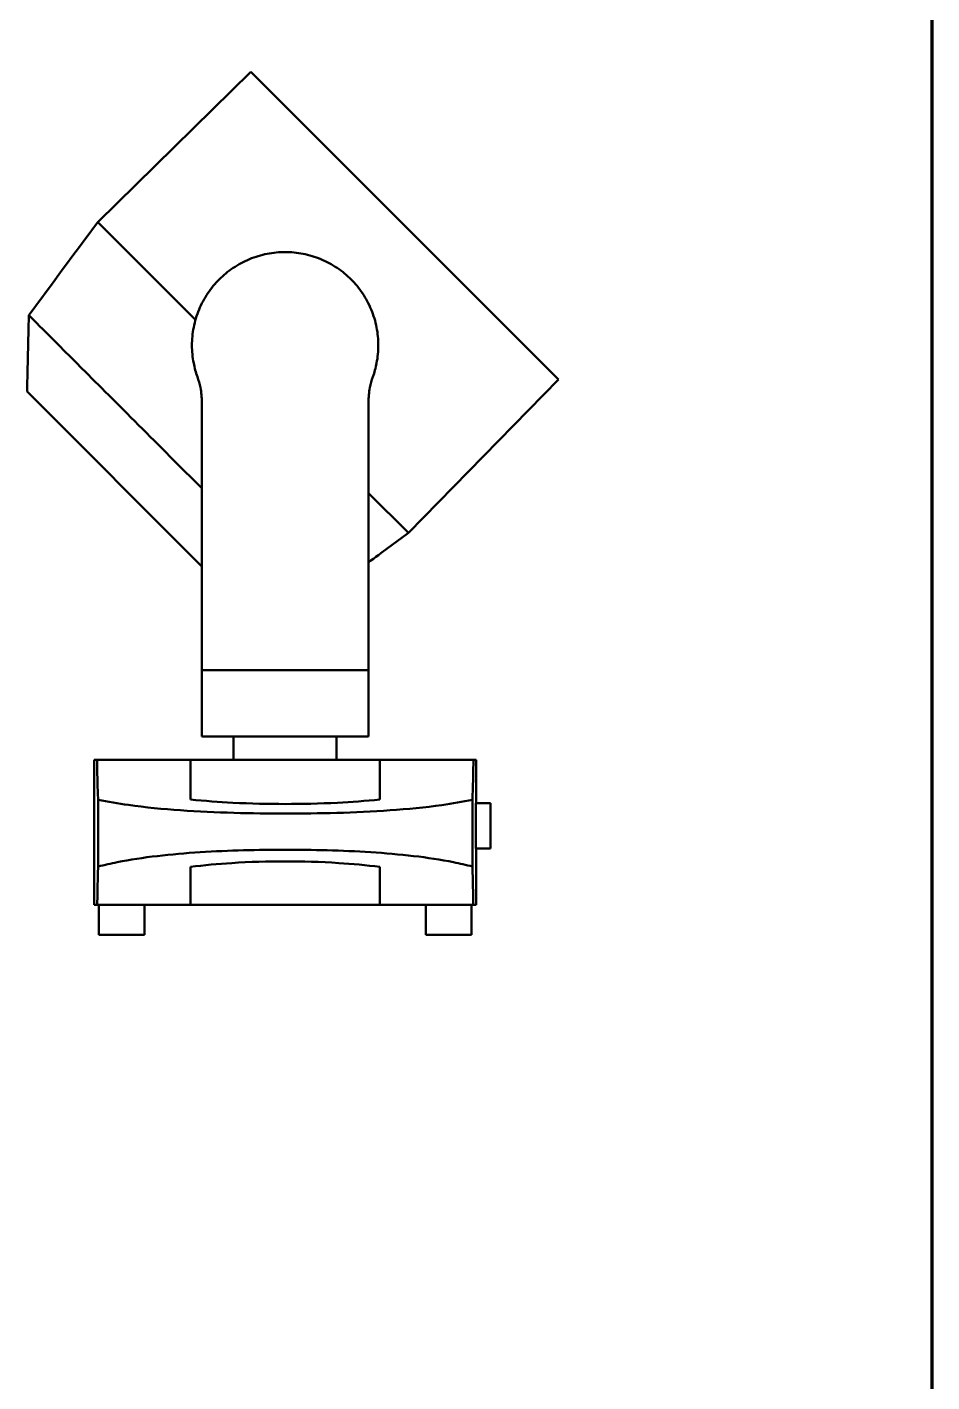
# Model space of a CAD drawing. Header units: millimetres. Extents: x 20 to 2980, y 20 to 2980.
# Drawn here: x 2383 to 2980, y 914 to 1807 of the extents above; entities that cross this region are included whole.
import ezdxf

# ---------------------------------------------------------------- set-up
doc = ezdxf.new("R2010")
doc.units = ezdxf.units.MM
doc.layers.add('Border (ANSI)', color=7, linetype='Continuous', lineweight=70)
doc.layers.add('Visible (ISO)', color=7, linetype='Continuous', lineweight=50)

# ---------------------------------------------------------------- blocks, each defined once
blk = doc.blocks.new('Borders Chauvet')
at = {"layer": 'Border (ANSI)'}
blk.add_line((2980, 2980), (2980, 20), dxfattribs=at)

msp = doc.modelspace()

# ---------------------------------------------------------------- linework, layer by layer
at = {"layer": 'Visible (ISO)'}
for p, q in [((2530.48, 1777.74), (2429.36, 1678.74)), ((2530.48, 1777.74), (2733.42, 1574.8)), ((2429.36, 1678.74), (2493.93, 1614.18)), ((2733.42, 1574.8), (2634.42, 1473.68)), ((2498.1, 1451.61), (2382.76, 1566.95)), ((2498.1, 1383.21), (2498.1, 1559.91)), ((2608.1, 1559.91), (2608.1, 1383.21)), ((2608.1, 1500), (2634.42, 1473.68)), ((2498.1, 1383.21), (2498.1, 1339.43)), ((2498.1, 1383.21), (2608.1, 1383.21)), ((2608.1, 1339.43), (2608.1, 1383.21)), ((2498.1, 1339.43), (2608.1, 1339.43)), ((2519.1, 1339.43), (2519.1, 1324.09)), ((2587.1, 1339.43), (2587.1, 1324.09)), ((2427.12, 1324.09), (2428.94, 1324.09)), ((2427.12, 1324.09), (2427.12, 1228.43)), ((2428.94, 1324.09), (2490.6, 1324.09)), ((2615.6, 1324.09), (2490.6, 1324.09)), ((2490.6, 1297.83), (2490.6, 1324.09)), ((2615.6, 1324.09), (2677.37, 1324.09)), ((2615.6, 1324.09), (2615.6, 1297.83)), ((2677.37, 1324.09), (2679.1, 1324.09)), ((2679.1, 1295.42), (2679.1, 1324.09)), ((2429.65, 1253.57), (2429.65, 1297.65)), ((2676.72, 1297.62), (2676.72, 1253.62)), ((2678.95, 1295.42), (2688.73, 1295.42)), ((2678.95, 1265.42), (2678.95, 1295.42)), ((2688.73, 1295.42), (2688.73, 1265.42)), ((2678.95, 1265.42), (2688.73, 1265.42)), ((2679.1, 1228.43), (2679.1, 1265.42)), ((2490.6, 1228.43), (2490.6, 1253.35)), ((2615.6, 1253.35), (2615.6, 1228.43)), ((2427.12, 1228.43), (2429.09, 1228.43)), ((2429.09, 1228.43), (2490.6, 1228.43)), ((2430.02, 1208.62), (2430.02, 1228.43)), ((2460.19, 1208.62), (2460.19, 1228.43)), ((2490.6, 1228.43), (2615.6, 1228.43)), ((2615.6, 1228.43), (2677.23, 1228.43)), ((2646.02, 1228.43), (2646.02, 1208.62)), ((2676.19, 1228.43), (2676.19, 1208.62)), ((2679.1, 1228.43), (2677.23, 1228.43)), ((2460.19, 1208.62), (2430.02, 1208.62)), ((2646.02, 1208.62), (2676.19, 1208.62))]:
    msp.add_line(p, q, dxfattribs=at)
msp.add_ellipse((2478.49, 1522.82), major_axis=(-94.54, 94.45), ratio=0.000437, start_param=0.000152, end_param=1.780166, dxfattribs=at)
for points in [[(2383.95, 1617.27), (2399.09, 1637.76), (2414.22, 1658.25), (2429.36, 1678.74)], [(2382.76, 1566.95), (2383.16, 1583.72), (2383.56, 1600.49), (2383.95, 1617.27)], [(2634.42, 1473.68), (2625.65, 1467.21), (2616.88, 1460.73), (2608.1, 1454.26)]]:
    msp.add_open_spline(points, degree=3, dxfattribs=at)
for points, knots in [([(2611.02, 1576.74), (2612.05, 1579.64), (2612.87, 1582.61), (2614.23, 1589.57), (2614.6, 1593.57), (2614.6, 1601.29), (2614.23, 1605.28), (2612.68, 1613.22), (2611.49, 1617.17), (2608.35, 1624.75), (2606.4, 1628.38), (2601.88, 1635.1), (2599.32, 1638.18), (2593.86, 1643.64), (2590.77, 1646.21), (2584.06, 1650.72), (2580.43, 1652.68), (2572.85, 1655.81), (2568.9, 1657), (2560.96, 1658.56), (2556.96, 1658.93), (2549.24, 1658.93), (2545.25, 1658.56), (2537.31, 1657), (2533.36, 1655.81), (2525.78, 1652.68), (2522.15, 1650.72), (2515.43, 1646.21), (2512.35, 1643.64), (2506.89, 1638.18), (2504.32, 1635.1), (2499.81, 1628.38), (2497.85, 1624.75), (2494.72, 1617.17), (2493.53, 1613.22), (2491.97, 1605.28), (2491.6, 1601.29), (2491.6, 1593.57), (2491.97, 1589.57), (2493.34, 1582.61), (2494.15, 1579.64), (2495.19, 1576.74)], [-29.831401, -29.831401, -29.831401, -29.831401, -28.960043, -28.960043, -27.801629, -27.801629, -26.643099, -26.643099, -25.484569, -25.484569, -24.326039, -24.326039, -23.167509, -23.167509, -22.009194, -22.009194, -20.850879, -20.850879, -19.692564, -19.692564, -18.534249, -18.534249, -17.375934, -17.375934, -16.217619, -16.217619, -15.059303, -15.059303, -13.900988, -13.900988, -12.742458, -12.742458, -11.583928, -11.583928, -10.425398, -10.425398, -9.266868, -9.266868, -8.108474, -8.108474, -7.237099, -7.237099, -7.237099, -7.237099]), ([(2495.19, 1576.74), (2496.03, 1574.37), (2496.69, 1571.96), (2497.8, 1566.3), (2498.1, 1563.05), (2498.1, 1559.91)], [20.951898, 20.951898, 20.951898, 20.951898, 21.660263, 21.660263, 22.602069, 22.602069, 22.602069, 22.602069]), ([(2608.1, 1559.91), (2608.1, 1563.05), (2608.4, 1566.3), (2609.51, 1571.96), (2610.18, 1574.37), (2611.02, 1576.74)], [7.533868, 7.533868, 7.533868, 7.533868, 8.475673, 8.475673, 9.184038, 9.184038, 9.184038, 9.184038]), ([(2429.65, 1297.65), (2429.63, 1298.17), (2429.6, 1298.7), (2429.45, 1302.36), (2429.33, 1305.89), (2429.13, 1313.41), (2429.04, 1317.66), (2428.96, 1322.88), (2428.95, 1323.48), (2428.94, 1324.09)], [-8.259283, -8.259283, -8.259283, -8.259283, -7.980124, -7.980124, -6.383667, -6.383667, -4.78775, -4.78775, -4.583266, -4.583266, -4.583266, -4.583266]), ([(2676.72, 1297.62), (2676.74, 1298.15), (2676.76, 1298.69), (2676.9, 1302.36), (2677.01, 1305.89), (2677.19, 1313.41), (2677.27, 1317.66), (2677.35, 1322.88), (2677.36, 1323.48), (2677.37, 1324.09)], [17.274552, 17.274552, 17.274552, 17.274552, 17.560323, 17.560323, 19.156674, 19.156674, 20.752575, 20.752575, 20.957039, 20.957039, 20.957039, 20.957039]), ([(2429.65, 1297.65), (2436.13, 1296.31), (2442.85, 1295.18), (2460.85, 1292.65), (2472.41, 1291.52), (2495.79, 1289.88), (2507.61, 1289.36), (2530.88, 1288.69), (2542.33, 1288.56), (2564.19, 1288.56), (2575.62, 1288.69), (2598.85, 1289.35), (2610.65, 1289.88), (2633.99, 1291.51), (2645.52, 1292.63), (2663.51, 1295.15), (2670.23, 1296.28), (2676.72, 1297.62)], [-24.983523, -24.983523, -24.983523, -24.983523, -22.953191, -22.953191, -19.670615, -19.670615, -16.388038, -16.388038, -13.105462, -13.105462, -9.829096, -9.829096, -6.552731, -6.552731, -3.276365, -3.276365, -1.245767, -1.245767, -1.245767, -1.245767]), ([(2615.6, 1297.83), (2606.29, 1296.87), (2596.91, 1296.19), (2575.84, 1295.12), (2564.22, 1294.87), (2542, 1294.87), (2530.38, 1295.12), (2509.32, 1296.19), (2499.92, 1296.87), (2490.6, 1297.83)], [7.372979, 7.372979, 7.372979, 7.372979, 10.005567, 10.005567, 13.340756, 13.340756, 16.672911, 16.672911, 19.308247, 19.308247, 19.308247, 19.308247]), ([(2676.72, 1253.62), (2672.52, 1254.7), (2668.34, 1255.64), (2655.87, 1258.13), (2646.99, 1259.48), (2628.61, 1261.64), (2619.12, 1262.45), (2599.99, 1263.66), (2590.35, 1264.06), (2571.43, 1264.57), (2562.14, 1264.68), (2544.41, 1264.68), (2535.12, 1264.57), (2516.19, 1264.06), (2506.56, 1263.66), (2487.43, 1262.45), (2477.93, 1261.64), (2459.55, 1259.48), (2450.67, 1258.13), (2438.15, 1255.63), (2433.9, 1254.67), (2429.65, 1253.57)], [7.325159, 7.325159, 7.325159, 7.325159, 8.634694, 8.634694, 11.294445, 11.294445, 13.954195, 13.954195, 16.613946, 16.613946, 19.273697, 19.273697, 21.933447, 21.933447, 24.593198, 24.593198, 27.252948, 27.252948, 29.912699, 29.912699, 31.240699, 31.240699, 31.240699, 31.240699]), ([(2429.09, 1228.43), (2429.13, 1231.23), (2429.17, 1233.95), (2429.28, 1240.56), (2429.37, 1244.27), (2429.52, 1249.66), (2429.58, 1251.68), (2429.65, 1253.57)], [-41.318687, -41.318687, -41.318687, -41.318687, -40.42971, -40.42971, -39.036173, -39.036173, -38.144898, -38.144898, -38.144898, -38.144898]), ([(2490.6, 1253.35), (2499.61, 1254.52), (2508.73, 1255.35), (2529.8, 1256.7), (2541.7, 1257.03), (2564.52, 1257.03), (2576.44, 1256.7), (2597.5, 1255.35), (2606.61, 1254.51), (2615.6, 1253.35)], [7.677417, 7.677417, 7.677417, 7.677417, 10.265548, 10.265548, 13.687397, 13.687397, 17.113439, 17.113439, 19.697972, 19.697972, 19.697972, 19.697972]), ([(2677.23, 1228.43), (2677.2, 1231.24), (2677.16, 1233.95), (2677.05, 1240.57), (2676.98, 1244.28), (2676.84, 1249.68), (2676.78, 1251.71), (2676.72, 1253.62)], [25.595497, 25.595497, 25.595497, 25.595497, 26.484903, 26.484903, 27.878585, 27.878585, 28.776406, 28.776406, 28.776406, 28.776406])]:
    msp.add_open_spline(points, degree=3, knots=knots, dxfattribs=at)

# ---------------------------------------------------------------- block references
msp.add_blockref('Borders Chauvet', (0, 0))

doc.saveas('drawing.dxf')
